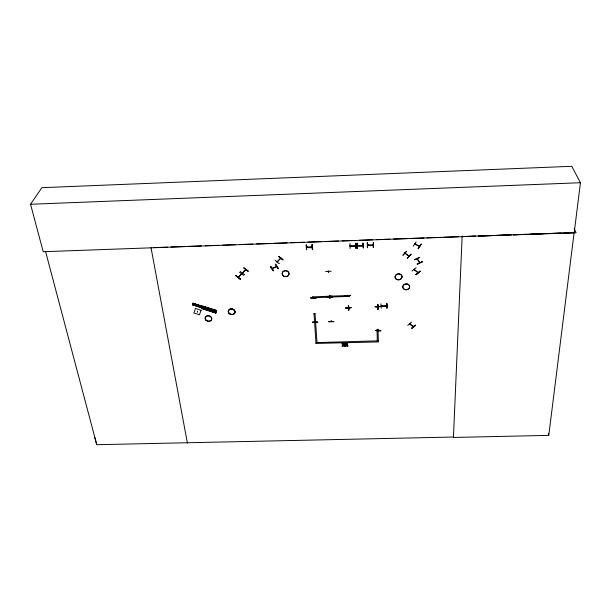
<?xml version="1.0" encoding="UTF-8"?>
<svg xmlns="http://www.w3.org/2000/svg" width="611" height="611" viewBox="0 0 611 611"><rect width="100%" height="100%" fill="white"/><g stroke="black" fill="none" stroke-linecap="round" stroke-linejoin="round"><path stroke-width="0.92" d="M327.091 296.847L327.084 296.434L332.529 296.289L327.076 296.595L332.537 296.702M328.55 321.63L333.889 321.516M345.948 343.68L346.658 344.719L345.543 343.688L346.468 344.78L345.65 346.116L346.704 345.009L347.835 346.055L346.903 344.78L347.835 346.055M345.65 346.116L346.468 344.78M346.07 346.101L346.704 345.009M346.468 344.948L345.543 343.688M345.727 308.036L351.134 307.616L345.727 307.997M343.252 344.81L344.299 343.726L343.497 344.879L344.428 346.147L343.298 345.108L342.244 346.208L343.061 344.871L342.137 343.787L343.252 344.81L342.542 343.779M344.428 346.147L343.497 345.047L344.299 343.726M345.177 295.686L350.638 295.365L345.177 295.525M342.244 346.208L343.061 344.871M342.664 346.2L343.298 345.108M343.871 343.741L344.299 343.894M343.061 345.047L342.137 343.787M317.743 322.364C313.962 320.943 307.723 323.082 317.743 322.341M317.743 321.982L312.397 322.249M380.607 306.669L375.169 306.699M404.894 253.198L405.169 253.657L404.711 253.076M409.133 255.986L408.896 256.07M409.126 256.223L404.833 252.939M332.583 297.328L327.137 297.58M331.109 320.966L331.124 321.707L331.055 321.019M331.292 320.966L331.101 321.646M325.617 271.444L331.162 271.269M329.879 295.777L329.894 296.472L329.642 295.831M330.032 297.992L329.726 297.397M329.696 295.777L329.703 296.526L329.627 296.114M329.741 298.046L329.772 297.297M329.963 297.29L330.001 298.023M329.909 295.823L329.948 296.427M329.978 298.084L329.993 297.389M328.497 271.154L328.512 271.964L328.252 271.261M328.512 271.964L328.535 271.253M328.321 271.964L328.306 271.162M453.393 437.033L453.37 437.438L548.777 435.383L574.119 232.615L564.595 232.951M462.153 236.06L453.438 437.43L453.454 437.033L96.752 444.701L94.766 437.445M317.01 342.58L315.016 313.428M315.994 342.611L378.301 340.831M378.072 329.268L378.331 341.923L316.047 343.435M315.146 321.447L315.207 322.089M316.124 298.031L310.678 297.916L316.108 297.771M314.894 321.791L314.971 322.188L314.963 321.455M316.04 343.695L313.978 313.466M313.504 298.099L313.313 298.596L313.55 297.908M349.141 296.366L312.855 297.763L312.809 296.625M313.344 298.611L313.328 297.817M313.519 297.809L313.535 298.603M312.679 249.525L312.336 244.576L312.389 249.395M312.374 249.555L312.053 244.446L312.427 249.41M311.709 246.691L311.709 247.241L311.656 246.745M312.099 246.684L306.577 247.172M312.16 246.729C312.817 248.364 306.157 247.715 306.585 246.928M306.699 246.875L306.615 247.402M306.348 244.782L306.722 249.609M307.203 246.981L307.089 247.402L307.089 246.859M409.874 323.914L413.403 326.442M282.946 259.828L278.723 256.391L282.954 259.713M574.195 232.768L580.45 182.727L571.781 166.299L41.853 187.684L30.55 204.265L43.205 251.709L574.119 232.615M280.487 258.484L280.38 258.178M280.518 258.674L280.64 257.934M277.279 261.821L280.755 257.895M280.586 258.636L280.9 258.01M278.242 268.588L275.469 264.196L278.219 268.473M279.273 263.265L279.059 263.608L275.011 260.095M276.668 266.152L276.89 266.304M276.798 266.152L276.783 266.663L272.032 268.756L272.048 268.244M277.577 261.523C278.509 260.569 273.621 265.205 280.869 258.277M276.294 266.579L276.332 266.304M275.492 264.196L278.173 268.634M271.078 267.106L273.308 270.803L270.604 266.404M270.597 266.419L273.377 270.65M271.971 268.336L276.76 266.427M414.609 269.741L414.449 269.726M377.743 306.898L377.147 306.959M248.112 271.162L243.827 267.809L248.112 271.055M244.568 274.591L240.245 271.513M245.454 269.94L246.004 269.688M246.042 269.39L242.506 273.155L242.628 272.697M243.789 275.424L239.535 272.285M328.275 271.536L328.512 271.91L328.519 271.444M242.911 272.529L242.682 272.414M238.382 277.165L241.712 273.789M241.36 274.415L241.75 273.751M242.437 272.659L242.46 272.674M240.322 278.891C226.345 268.038 249.662 286.949 236.052 275.676M241.246 273.919L241.215 274.209M238.405 276.76L238.084 277.386L241.513 273.949M378.507 330.551L378.43 329.909M201.095 310.335L195.551 308.448L193.886 312.969L199.415 314.802L201.103 310.289M196.78 306.004L197.277 304.683M195.841 305.691L196.337 304.362M194.061 305.103L194.55 303.774M193.412 304.958L193.924 303.568M192.824 303.698L192.992 303.232L192.816 303.705L202.119 306.768L202.294 306.31L192.992 303.186L192.465 304.645L201.798 307.616M280.319 258.56L280.724 258.163M348.308 307.616L348.514 307.31M215.759 312.985L216.034 312.259L202.104 307.829L201.867 308.517L215.767 312.977L201.867 308.517M201.683 307.913L201.844 307.455L192.572 304.354L192.396 304.828L201.691 307.883L201.859 307.44L192.541 304.423M202.111 306.798L202.272 306.34L192.992 303.216M202.02 308.097L215.92 312.565M202.119 307.829L215.981 312.381M216.607 310.709L216.393 311.32L202.485 306.844L202.745 306.111L216.668 310.587L202.715 306.157L201.943 308.288L215.882 312.656L216.622 310.671M215.828 312.779L201.966 308.25M216.508 311.007L202.631 306.432M192.404 304.813L192.58 304.339M203.379 308.7L204.135 306.607M204.326 308.998L205.075 306.913M205.739 309.456L206.487 307.371M206.992 309.853L207.748 307.768M208.397 310.312L209.161 308.227M214.446 312.252L215.209 310.174M200.805 307.417L201.325 306.027M202.02 306.722L201.943 307.18M201.737 307.753L202.264 306.34M348.003 295.319L347.819 295.869L347.812 295.327M236.029 275.698L240.253 279.067M417.038 258.766L419.543 262.677M417.435 258.72L417.16 258.85M350.103 245.981L355.717 245.981L355.159 245.798M350.095 245.706L350.225 246.172L350.729 245.767M367.57 245.156L368.196 244.942M355.648 245.492L355.663 246.034L355.77 245.538M357.29 245.439L357.298 245.882L362.919 245.714L362.842 245.225C364.148 246.6 356.19 246.126 357.802 245.378M372.626 244.973L373.245 245.148L373.184 244.683M362.338 245.561L362.972 245.538M192.893 303.491L202.188 306.585M348.721 307.837C349.82 307.478 348.812 308.586 348.721 307.547M349.316 308.005L348.835 307.501M242.384 272.98L245.805 269.588M381.233 306.019L386.656 305.828L386.083 305.851M377.735 307.119L377.132 306.753M270.566 266.541L273.285 270.818M416.16 241.91L413.204 246.18M419.642 246.103C419.115 246.012 419.222 246.974 419.574 246.012M418.176 248.654C427.379 234.899 412.074 258.163 421.063 244.087M346.658 344.551L347.705 343.626L346.658 344.719M346.903 344.948L347.705 343.626M348.759 310.151L348.346 305.66M367.601 247.684L367.509 242.75M357.313 248.257L357.175 243.285M350.141 248.509L349.981 243.438M306.684 247.165L307.142 247.348M355.205 245.828L355.258 245.5M355.701 246.004L350.164 246.149M357.855 245.882L357.916 245.5M372.687 244.973L372.687 245.148M406.605 251.174L402.916 255.161M407.27 258.125L410.959 254.26M411.012 254.413L407.254 258.247L410.936 254.237M386.129 305.867L386.16 305.531M243.827 267.916L248.058 271.231M282.908 259.881L278.731 256.49M416.129 267.71L412.028 271.047M414.273 269.191L414.082 269.657M420.215 271.299C407.308 281.618 428.739 264.342 415.915 274.431M420.192 271.269L416.122 274.736M411.531 322.073L407.697 325.419M415.343 325.151L411.486 328.489L415.526 325.419M314.925 321.76L314.948 322.127M315.154 322.142L315.154 321.753M414.754 244.056L415.083 244.438M414.441 259.66L419.627 257.46M419.597 257.391L414.556 259.828M417.16 263.998C424.164 260.309 423.904 261.539 417.298 264.326M381.233 308.211L380.92 303.812M348.774 310.014L348.369 305.637M367.333 247.722L367.219 242.735M306.447 249.746L306.111 244.797M356.939 243.293L357.068 248.265M357.045 248.287L357.214 243.155M311.694 246.989L312.183 246.974M368.089 245.332L368.074 244.812M362.46 245.53L362.453 245.232M381.707 305.668L381.73 306.21L381.768 305.714M386.542 305.523L386.656 305.721M350.622 246.187L350.607 245.645M381.73 306.21L381.333 305.683M386.564 306.065L381.233 306.18L381.218 305.737M413.067 326.236L413.303 326.916L413.143 326.236M417.802 272.59L414.105 269.642M30.55 204.265L580.45 182.727M153.88 247.608L167.2 247.134M171.004 246.997L184.323 246.523M188.127 246.386L201.447 245.912M205.25 245.775L218.57 245.301M222.381 245.164L235.701 244.69M239.504 244.553L252.824 244.079M256.628 243.942L269.947 243.468M273.751 243.331L287.071 242.857M290.882 242.72L304.202 242.246M308.005 242.109L321.325 241.635M325.128 241.498L338.448 241.024M342.252 240.887L355.571 240.413M359.375 240.276L372.695 239.802M376.506 239.665L389.826 239.191M393.629 239.054L406.949 238.58M410.752 238.443L424.072 237.969M426.929 237.87L441.195 237.358M444.052 237.251L458.326 236.747M475.366 236.136L462.13 236.61L475.411 236.159M479.146 235.999L492.382 235.533M496.163 235.395L509.398 234.922M513.179 234.784L526.483 234.311M530.295 234.173L543.63 233.7M547.441 233.562L560.783 233.089M373.199 244.958L367.677 244.828M367.562 244.889C367.18 245.966 373.84 245.897 373.122 244.637M373.306 247.371L373.512 242.521M478.26 236.06L493.444 235.548M496.292 235.449L511.468 234.937M513.37 234.868L576.081 232.738L574.141 228.567M312.794 296.87L349.11 295.472M386.946 303.644L387.007 308.188L386.939 303.629M355.846 248.371L355.701 243.254L355.839 248.219M313.962 313.71L315.001 313.68M345.719 307.898L351.134 307.73M377.033 329.298L378.087 329.52M342.137 343.955L342.534 343.947M345.543 343.863L345.948 343.848M342.244 346.04L342.664 346.025M344.031 345.986L344.428 345.979M345.65 345.941L346.07 345.933M347.43 345.895L347.835 345.879M316.124 297.962L310.678 297.916M377.751 304.599L378.079 309.273L377.713 304.584M375.169 306.691L380.607 306.478L375.177 306.806M377.201 307.112L377.621 306.607M328.542 321.768L333.889 321.676M375.681 330.536L381.027 330.826L375.689 330.696M417.191 258.636L419.696 262.486M417.267 259.194L417.153 258.361M414.663 244.255L415.113 244.171M367.608 245.362L367.616 244.881M357.374 245.897L357.404 245.385M350.141 246.187L350.218 245.653M362.995 243.117L363.346 248.097L362.911 242.979M377.728 304.584L377.774 309.281M378.018 304.721L378.072 309.258M348.308 307.799L348.27 307.341M192.893 303.507L202.218 306.501M192.442 304.69L201.76 307.707M377.781 307.295L377.789 306.516M419.627 246.325L414.854 243.789M413.242 326.9L409.622 323.952M408.912 256.368L409.087 255.879M413.227 326.916L413.387 326.465M402.962 255.215L406.651 251.342M408.996 256.36L404.749 253.107M414.716 243.781L414.747 244.278L419.429 246.233M414.227 269.466L417.924 272.414M415.32 325.121L411.539 328.512M343.298 345.276L344.031 346.162M346.704 345.184L347.43 346.063M410.08 324.059L409.683 323.509M422.331 261.928L422.17 261.539M331.315 321.302L331.307 321.653M548.258 433.589L548.777 435.383M45.665 251.869L96.752 444.701M151.024 247.715L187.424 443.151M386.694 308.036L386.633 303.491M377.972 306.516L377.995 307.302M377.239 306.615L377.262 307.157M378.247 329.909L378.453 330.597M377.27 340.862L377.048 329.55M349.11 295.716L349.148 296.61M348.644 305.485L348.805 310.174M362.392 245.286L362.407 245.729M373.237 242.407L373.313 247.524M196.184 305.026L196.948 305.279L196.184 305.026M195.001 305.416L195.512 304.018L195.001 305.416M197.628 311.45L197.414 312.022L197.628 311.45M409.698 286.78L409.683 286.788A3.445 2.902 -6.7 0 1 404.474 289.469A3.445 2.902 -6.7 0 1 404.505 284.428A3.445 2.902 -6.7 0 1 409.645 286.788M402.046 276.745L402.03 276.745A3.467 2.948 -6.3 0 1 396.806 279.464A3.475 2.956 -6.3 0 1 396.799 274.354A3.467 2.948 -6.3 0 1 402 276.745A3.475 2.956 -6.3 0 1 396.806 279.479A3.467 2.948 -6.3 0 1 396.806 274.354A3.475 2.956 -6.3 0 1 402.007 276.752M409.691 286.719L409.675 286.719A3.437 2.895 -6.7 0 0 404.497 284.314A3.437 2.895 -6.7 0 0 404.467 289.339A3.437 2.895 -6.7 0 0 409.63 286.666L409.683 286.727M283.359 275.836A3.437 2.948 6.9 0 0 288.972 274.331A3.437 2.948 6.9 0 0 284.474 270.849A3.437 2.948 6.9 0 0 283.359 275.836A3.429 2.94 6.9 0 0 288.965 274.331A3.429 2.94 6.9 0 0 284.474 270.856A3.429 2.94 6.9 0 0 283.367 275.828M229.247 313.58A3.345 2.757 11.2 0 0 234.838 312.763A3.345 2.757 11.2 0 0 230.828 309.059A3.345 2.757 11.2 0 0 229.247 313.58M229.278 313.451A3.338 2.75 11.2 0 0 234.853 312.633A3.338 2.75 11.2 0 0 230.859 308.945A3.361 2.772 11.2 0 0 229.255 313.512A3.361 2.772 11.2 0 0 234.868 312.687A3.361 2.772 11.2 0 0 230.843 308.967A3.338 2.75 11.2 0 0 229.278 313.451M206.098 320.34A3.33 2.711 12.9 0 0 211.627 319.53A3.33 2.711 12.9 0 0 207.58 315.879A3.33 2.711 12.9 0 0 206.098 320.34M206.128 320.21A3.322 2.704 12.9 0 0 211.643 319.408A3.322 2.704 12.9 0 0 207.618 315.757A3.322 2.704 12.9 0 0 206.128 320.21"/></g></svg>
